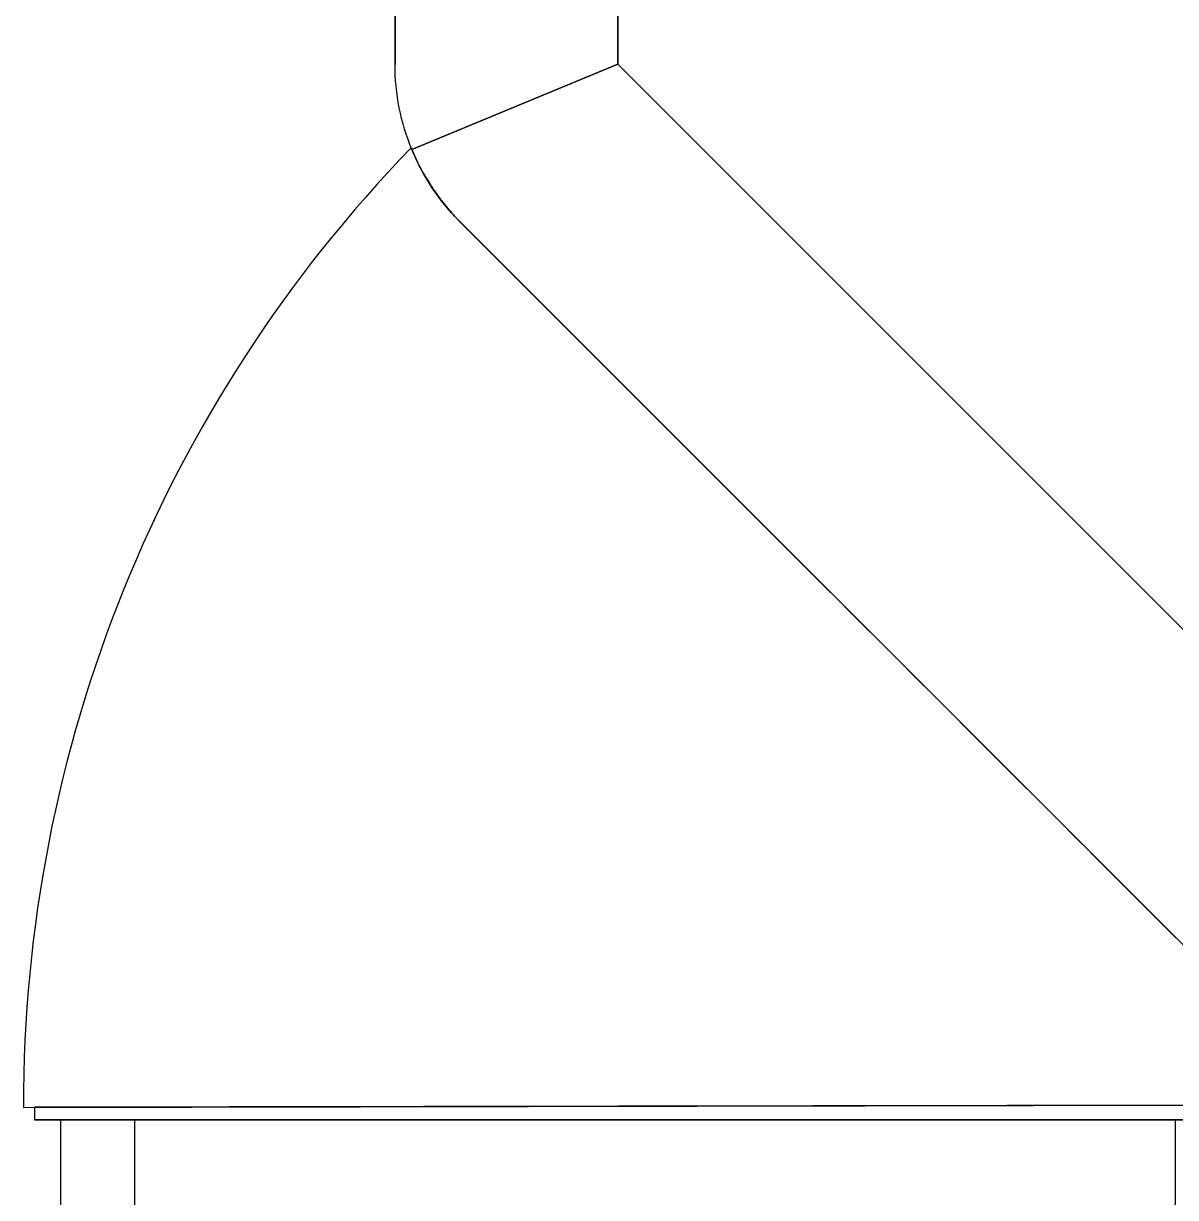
# Model space of a CAD drawing. Header units: millimetres. Extents: x 441156 to 441876, y 4514765 to 4515211.
# Drawn here: x 441348.4054 to 441348.4829, y 4515147.9281 to 4515148.0071 of the extents above; entities that cross this region are included whole.
import ezdxf

# ---------------------------------------------------------------- set-up
doc = ezdxf.new("R2010")
doc.units = ezdxf.units.MM
doc.layers.add('Instalaciones_ventilación_extracción', color=86, linetype='Continuous', lineweight=25)

msp = doc.modelspace()

# ---------------------------------------------------------------- linework, layer by layer
at = {"layer": 'Instalaciones_ventilación_extracción'}
for p, q in [((441348.4303926174, 4515148.004306034, -5.307373364137415e-07), (441348.4303926174, 4515148.264306034, -5.307373364137415e-07)), ((441348.4303926174, 4515148.264306034, -5.307373364137415e-07), (441348.4303926174, 4515148.004306034, -5.307373364137415e-07)), ((441348.4453926171, 4515148.264300137, -5.307373364137415e-07), (441348.4453926171, 4515148.004311931, -5.307373364137415e-07)), ((441348.4453926171, 4515148.004311931, -5.307373364137415e-07), (441348.4453926171, 4515148.264300137, -5.307373364137415e-07)), ((441348.4315323402, 4515147.998570817, -5.307373364137415e-07), (441348.4453926171, 4515148.004311931, -5.307373364137415e-07)), ((441348.4453926171, 4515148.004311931, -5.307373364137415e-07), (441348.4315323402, 4515147.998570817, -5.307373364137415e-07)), ((441348.4453926171, 4515148.004311931, -5.307373364137415e-07), (441348.5053985147, 4515147.944306034, -5.307373364137415e-07)), ((441348.5053985147, 4515147.944306034, -5.307373364137415e-07), (441348.4453926171, 4515148.004311931, -5.307373364137415e-07)), ((441348.4314852534, 4515147.998685963, -5.307373364137415e-07), (441348.4314818504, 4515147.998694385, -5.307373364137415e-07)), ((441348.4314818504, 4515147.998694385, -5.307373364137415e-07), (441348.4314868404, 4515147.998682026, -5.307373364137415e-07)), ((441348.4314954617, 4515147.99866074, -5.307373364137415e-07), (441348.4314852534, 4515147.998685963, -5.307373364137415e-07)), ((441348.4314868404, 4515147.998682026, -5.307373364137415e-07), (441348.4315018552, 4515147.998645023, -5.307373364137415e-07)), ((441348.4315125663, 4515147.998618793, -5.307373364137415e-07), (441348.4314954617, 4515147.99866074, -5.307373364137415e-07)), ((441348.4315018552, 4515147.998645023, -5.307373364137415e-07), (441348.4315270465, 4515147.998583606, -5.307373364137415e-07)), ((441348.4315366904, 4515147.998560307, -5.307373364137415e-07), (441348.4315125663, 4515147.998618793, -5.307373364137415e-07)), ((441348.4315270465, 4515147.998583606, -5.307373364137415e-07), (441348.4315626613, 4515147.99849805, -5.307373364137415e-07)), ((441348.4316172116, 4515147.998369846, -5.307373364137415e-07), (441348.431532342, 4515147.998570819, -5.307373364137415e-07)), ((441348.431532342, 4515147.998570819, -5.307373364137415e-07), (441348.4316172116, 4515147.998369846, -5.307373364137415e-07)), ((441348.4315679558, 4515147.998485447, -5.307373364137415e-07), (441348.4315366904, 4515147.998560307, -5.307373364137415e-07)), ((441348.4315626613, 4515147.99849805, -5.307373364137415e-07), (441348.4316088949, 4515147.998388844, -5.307373364137415e-07)), ((441348.4316064232, 4515147.998394428, -5.307373364137415e-07), (441348.4315679558, 4515147.998485447, -5.307373364137415e-07)), ((441348.4316523672, 4515147.998287723, -5.307373364137415e-07), (441348.4316064232, 4515147.998394428, -5.307373364137415e-07)), ((441348.4316088949, 4515147.998388844, -5.307373364137415e-07), (441348.4316662681, 4515147.998256671, -5.307373364137415e-07)), ((441348.4317043843, 4515147.998171558, -5.307373364137415e-07), (441348.4316172116, 4515147.998369846, -5.307373364137415e-07)), ((441348.4316172116, 4515147.998369846, -5.307373364137415e-07), (441348.4317043843, 4515147.998171558, -5.307373364137415e-07)), ((441348.4317061697, 4515147.998165806, -5.307373364137415e-07), (441348.4316523672, 4515147.998287723, -5.307373364137415e-07)), ((441348.4316662681, 4515147.998256671, -5.307373364137415e-07), (441348.4317353601, 4515147.998102268, -5.307373364137415e-07)), ((441348.4317938621, 4515147.997975772, -5.307373364137415e-07), (441348.4317043843, 4515147.998171558, -5.307373364137415e-07)), ((441348.4317043843, 4515147.998171558, -5.307373364137415e-07), (441348.4317938621, 4515147.997975772, -5.307373364137415e-07)), ((441348.4317681818, 4515147.998029132, -5.307373364137415e-07), (441348.4317061697, 4515147.998165806, -5.307373364137415e-07)), ((441348.4317353601, 4515147.998102268, -5.307373364137415e-07), (441348.431816781, 4515147.997926334, -5.307373364137415e-07)), ((441348.4318387844, 4515147.997878208, -5.307373364137415e-07), (441348.4317681818, 4515147.998029132, -5.307373364137415e-07)), ((441348.4318854763, 4515147.997782627, -5.307373364137415e-07), (441348.4317938621, 4515147.997975772, -5.307373364137415e-07)), ((441348.4317938621, 4515147.997975772, -5.307373364137415e-07), (441348.4318854763, 4515147.997782627, -5.307373364137415e-07)), ((441348.431816781, 4515147.997926334, -5.307373364137415e-07), (441348.4319111109, 4515147.997729618, -5.307373364137415e-07)), ((441348.4319183436, 4515147.997713474, -5.307373364137415e-07), (441348.4318387844, 4515147.997878208, -5.307373364137415e-07)), ((441348.4319790882, 4515147.997592258, -5.307373364137415e-07), (441348.4318854763, 4515147.997782627, -5.307373364137415e-07)), ((441348.4318854763, 4515147.997782627, -5.307373364137415e-07), (441348.4319790882, 4515147.997592258, -5.307373364137415e-07)), ((441348.4319111109, 4515147.997729618, -5.307373364137415e-07), (441348.4320187765, 4515147.997513294, -5.307373364137415e-07)), ((441348.4320072104, 4515147.997535435, -5.307373364137415e-07), (441348.4319183436, 4515147.997713474, -5.307373364137415e-07)), ((441348.432074532, 4515147.997404819, -5.307373364137415e-07), (441348.4319790882, 4515147.997592258, -5.307373364137415e-07)), ((441348.4319790882, 4515147.997592258, -5.307373364137415e-07), (441348.432074532, 4515147.997404819, -5.307373364137415e-07)), ((441348.4321057667, 4515147.997344547, -5.307373364137415e-07), (441348.4320072104, 4515147.997535435, -5.307373364137415e-07)), ((441348.4320187765, 4515147.997513294, -5.307373364137415e-07), (441348.4321399769, 4515147.997279637, -5.307373364137415e-07)), ((441348.4321716549, 4515147.997220462, -5.307373364137415e-07), (441348.432074532, 4515147.997404819, -5.307373364137415e-07)), ((441348.432074532, 4515147.997404819, -5.307373364137415e-07), (441348.4321716549, 4515147.997220462, -5.307373364137415e-07)), ((441348.4322143635, 4515147.997141285, -5.307373364137415e-07), (441348.4321057667, 4515147.997344547, -5.307373364137415e-07)), ((441348.4321399769, 4515147.997279637, -5.307373364137415e-07), (441348.4322752925, 4515147.997030002, -5.307373364137415e-07)), ((441348.4322703183, 4515147.997039326, -5.307373364137415e-07), (441348.4321716549, 4515147.997220462, -5.307373364137415e-07)), ((441348.4321716549, 4515147.997220462, -5.307373364137415e-07), (441348.4322703183, 4515147.997039326, -5.307373364137415e-07)), ((441348.4323334434, 4515147.99692635, -5.307373364137415e-07), (441348.4322143635, 4515147.997141285, -5.307373364137415e-07)), ((441348.4323703396, 4515147.99686156, -5.307373364137415e-07), (441348.4322703183, 4515147.997039326, -5.307373364137415e-07)), ((441348.4322703183, 4515147.997039326, -5.307373364137415e-07), (441348.4323703396, 4515147.99686156, -5.307373364137415e-07)), ((441348.4322752925, 4515147.997030002, -5.307373364137415e-07), (441348.4324253323, 4515147.996765781, -5.307373364137415e-07)), ((441348.4324635706, 4515147.996700489, -5.307373364137415e-07), (441348.4323334434, 4515147.99692635, -5.307373364137415e-07)), ((441348.4324715511, 4515147.99668729, -5.307373364137415e-07), (441348.4323703396, 4515147.99686156, -5.307373364137415e-07)), ((441348.4323703396, 4515147.99686156, -5.307373364137415e-07), (441348.4324715511, 4515147.99668729, -5.307373364137415e-07)), ((441348.4324253323, 4515147.996765781, -5.307373364137415e-07), (441348.4325906765, 4515147.996488315, -5.307373364137415e-07)), ((441348.4326052936, 4515147.996464405, -5.307373364137415e-07), (441348.4324635706, 4515147.996700489, -5.307373364137415e-07)), ((441348.4325737544, 4515147.996516621, -5.307373364137415e-07), (441348.4324715511, 4515147.99668729, -5.307373364137415e-07)), ((441348.4324715511, 4515147.99668729, -5.307373364137415e-07), (441348.4325737544, 4515147.996516621, -5.307373364137415e-07)), ((441348.4326767056, 4515147.996349659, -5.307373364137415e-07), (441348.4325737544, 4515147.996516621, -5.307373364137415e-07)), ((441348.4325737544, 4515147.996516621, -5.307373364137415e-07), (441348.4326767056, 4515147.996349659, -5.307373364137415e-07)), ((441348.4325906765, 4515147.996488315, -5.307373364137415e-07), (441348.432771951, 4515147.996198948, -5.307373364137415e-07)), ((441348.4327591789, 4515147.996218784, -5.307373364137415e-07), (441348.4326052936, 4515147.996464405, -5.307373364137415e-07)), ((441348.4327802361, 4515147.996186542, -5.307373364137415e-07), (441348.4326767056, 4515147.996349659, -5.307373364137415e-07)), ((441348.4326767056, 4515147.996349659, -5.307373364137415e-07), (441348.4327802361, 4515147.996186542, -5.307373364137415e-07)), ((441348.4329257748, 4515147.995964344, -5.307373364137415e-07), (441348.4327591789, 4515147.996218784, -5.307373364137415e-07)), ((441348.432771951, 4515147.996198948, -5.307373364137415e-07), (441348.43296975, 4515147.995899051, -5.307373364137415e-07)), ((441348.4328841176, 4515147.996027363, -5.307373364137415e-07), (441348.4327802361, 4515147.996186542, -5.307373364137415e-07)), ((441348.4327802361, 4515147.996186542, -5.307373364137415e-07), (441348.4328841176, 4515147.996027363, -5.307373364137415e-07)), ((441348.432988152, 4515147.995872241, -5.307373364137415e-07), (441348.4328841176, 4515147.996027363, -5.307373364137415e-07)), ((441348.4328841176, 4515147.996027363, -5.307373364137415e-07), (441348.432988152, 4515147.995872241, -5.307373364137415e-07)), ((441348.4331056448, 4515147.99570174, -5.307373364137415e-07), (441348.4329257748, 4515147.995964344, -5.307373364137415e-07)), ((441348.43296975, 4515147.995899051, -5.307373364137415e-07), (441348.4331846852, 4515147.995589954, -5.307373364137415e-07)), ((441348.4330921257, 4515147.995721271, -5.307373364137415e-07), (441348.432988152, 4515147.995872241, -5.307373364137415e-07)), ((441348.432988152, 4515147.995872241, -5.307373364137415e-07), (441348.4330921257, 4515147.995721271, -5.307373364137415e-07)), ((441348.4331964655, 4515147.995573749, -5.307373364137415e-07), (441348.4330921257, 4515147.995721271, -5.307373364137415e-07)), ((441348.4330921257, 4515147.995721271, -5.307373364137415e-07), (441348.4331964655, 4515147.995573749, -5.307373364137415e-07)), ((441348.4332993553, 4515147.995431705, -5.307373364137415e-07), (441348.4331056448, 4515147.99570174, -5.307373364137415e-07)), ((441348.4331846852, 4515147.995589954, -5.307373364137415e-07), (441348.433417352, 4515147.995273014, -5.307373364137415e-07)), ((441348.433301217, 4515147.99542934, -5.307373364137415e-07), (441348.4331964655, 4515147.995573749, -5.307373364137415e-07)), ((441348.4331964655, 4515147.995573749, -5.307373364137415e-07), (441348.433301217, 4515147.99542934, -5.307373364137415e-07)), ((441348.4335074546, 4515147.995154911, -5.307373364137415e-07), (441348.4332993553, 4515147.995431705, -5.307373364137415e-07)), ((441348.4334061063, 4515147.995288272, -5.307373364137415e-07), (441348.433301217, 4515147.99542934, -5.307373364137415e-07)), ((441348.433301217, 4515147.99542934, -5.307373364137415e-07), (441348.4334061063, 4515147.995288272, -5.307373364137415e-07)), ((441348.4335108121, 4515147.995150745, -5.307373364137415e-07), (441348.4334061063, 4515147.995288272, -5.307373364137415e-07)), ((441348.4334061063, 4515147.995288272, -5.307373364137415e-07), (441348.4335108121, 4515147.995150745, -5.307373364137415e-07)), ((441348.433417352, 4515147.995273014, -5.307373364137415e-07), (441348.4336683583, 4515147.994949589, -5.307373364137415e-07)), ((441348.4337305995, 4515147.994872196, -5.307373364137415e-07), (441348.4335074546, 4515147.995154911, -5.307373364137415e-07)), ((441348.4336150289, 4515147.995017017, -5.307373364137415e-07), (441348.4335108121, 4515147.995150745, -5.307373364137415e-07)), ((441348.4335108121, 4515147.995150745, -5.307373364137415e-07), (441348.4336150289, 4515147.995017017, -5.307373364137415e-07)), ((441348.4337184681, 4515147.994887272, -5.307373364137415e-07), (441348.4336150289, 4515147.995017017, -5.307373364137415e-07)), ((441348.4336150289, 4515147.995017017, -5.307373364137415e-07), (441348.4337184681, 4515147.994887272, -5.307373364137415e-07)), ((441348.4336683583, 4515147.994949589, -5.307373364137415e-07), (441348.4339383171, 4515147.994621037, -5.307373364137415e-07)), ((441348.4338208093, 4515147.994761753, -5.307373364137415e-07), (441348.4337184681, 4515147.994887272, -5.307373364137415e-07)), ((441348.4337184681, 4515147.994887272, -5.307373364137415e-07), (441348.4338208093, 4515147.994761753, -5.307373364137415e-07)), ((441348.4339693841, 4515147.994584415, -5.307373364137415e-07), (441348.4337305995, 4515147.994872196, -5.307373364137415e-07)), ((441348.4339218075, 4515147.994640613, -5.307373364137415e-07), (441348.4338208093, 4515147.994761753, -5.307373364137415e-07)), ((441348.4338208093, 4515147.994761753, -5.307373364137415e-07), (441348.4339218075, 4515147.994640613, -5.307373364137415e-07)), ((441348.434021432, 4515147.994523593, -5.307373364137415e-07), (441348.4339218075, 4515147.994640613, -5.307373364137415e-07)), ((441348.4339218075, 4515147.994640613, -5.307373364137415e-07), (441348.434021432, 4515147.994523593, -5.307373364137415e-07)), ((441348.4339383171, 4515147.994621037, -5.307373364137415e-07), (441348.4342278224, 4515147.994288685, -5.307373364137415e-07)), ((441348.434224465, 4515147.994292423, -5.307373364137415e-07), (441348.4339693841, 4515147.994584415, -5.307373364137415e-07)), ((441348.434119653, 4515147.994410572, -5.307373364137415e-07), (441348.434021432, 4515147.994523593, -5.307373364137415e-07)), ((441348.434021432, 4515147.994523593, -5.307373364137415e-07), (441348.434119653, 4515147.994410572, -5.307373364137415e-07)), ((441348.4342161799, 4515147.994301669, -5.307373364137415e-07), (441348.434119653, 4515147.994410572, -5.307373364137415e-07)), ((441348.434119653, 4515147.994410572, -5.307373364137415e-07), (441348.4342161799, 4515147.994301669, -5.307373364137415e-07)), ((441348.4343100666, 4515147.994197773, -5.307373364137415e-07), (441348.4342161799, 4515147.994301669, -5.307373364137415e-07)), ((441348.4342161799, 4515147.994301669, -5.307373364137415e-07), (441348.4343100666, 4515147.994197773, -5.307373364137415e-07)), ((441348.434496468, 4515147.993997104, -5.307373364137415e-07), (441348.434224465, 4515147.994292423, -5.307373364137415e-07)), ((441348.4342278224, 4515147.994288685, -5.307373364137415e-07), (441348.4345385517, 4515147.993952808, -5.307373364137415e-07)), ((441348.4344006284, 4515147.994099353, -5.307373364137415e-07), (441348.4343100666, 4515147.994197773, -5.307373364137415e-07)), ((441348.4343100666, 4515147.994197773, -5.307373364137415e-07), (441348.4344006284, 4515147.994099353, -5.307373364137415e-07)), ((441348.4344851161, 4515147.994009128, -5.307373364137415e-07), (441348.4344006284, 4515147.994099353, -5.307373364137415e-07)), ((441348.4344006284, 4515147.994099353, -5.307373364137415e-07), (441348.4344851161, 4515147.994009128, -5.307373364137415e-07)), ((441348.4345388879, 4515147.993952457, -5.307373364137415e-07), (441348.4344851161, 4515147.994009128, -5.307373364137415e-07)), ((441348.4344851161, 4515147.994009128, -5.307373364137415e-07), (441348.4345388879, 4515147.993952457, -5.307373364137415e-07)), ((441348.434786019, 4515147.993699436, -5.307373364137415e-07), (441348.434496468, 4515147.993997104, -5.307373364137415e-07)), ((441348.4345385517, 4515147.993952808, -5.307373364137415e-07), (441348.4345788966, 4515147.993910663, -5.307373364137415e-07)), ((441348.4950390459, 4515147.933452299, -5.307373364137415e-07), (441348.4345388823, 4515147.993952462, -5.307373364137415e-07)), ((441348.4345388823, 4515147.993952462, -5.307373364137415e-07), (441348.4950390459, 4515147.933452299, -5.307373364137415e-07)), ((441348.4345788966, 4515147.993910663, -5.307373364137415e-07), (441348.4346196065, 4515147.993868488, -5.307373364137415e-07)), ((441348.4346196065, 4515147.993868488, -5.307373364137415e-07), (441348.4346606685, 4515147.993826282, -5.307373364137415e-07)), ((441348.4346606685, 4515147.993826282, -5.307373364137415e-07), (441348.4347020807, 4515147.993784031, -5.307373364137415e-07)), ((441348.4347020807, 4515147.993784031, -5.307373364137415e-07), (441348.4347438748, 4515147.993741749, -5.307373364137415e-07)), ((441348.4347438748, 4515147.993741749, -5.307373364137415e-07), (441348.434786019, 4515147.993699436, -5.307373364137415e-07)), ((441348.4947860158, 4515147.933699432, -5.307373364137415e-07), (441348.4347860152, 4515147.993699432, -5.307373364137415e-07)), ((441348.4347860152, 4515147.993699432, -5.307373364137415e-07), (441348.4947860158, 4515147.933699432, -5.307373364137415e-07)), ((441348.435104684, 4515147.993380771, -5.307373364137415e-07), (441348.4347861261, 4515147.993699314, -5.307373364137415e-07)), ((441348.4347861261, 4515147.993699314, -5.307373364137415e-07), (441348.435104684, 4515147.993380771, -5.307373364137415e-07)), ((441348.4354350521, 4515147.993050388, -5.307373364137415e-07), (441348.435104684, 4515147.993380771, -5.307373364137415e-07)), ((441348.435104684, 4515147.993380771, -5.307373364137415e-07), (441348.4354350521, 4515147.993050388, -5.307373364137415e-07)), ((441348.4357767115, 4515147.992708729, -5.307373364137415e-07), (441348.4354350521, 4515147.993050388, -5.307373364137415e-07)), ((441348.4354350521, 4515147.993050388, -5.307373364137415e-07), (441348.4357767115, 4515147.992708729, -5.307373364137415e-07)), ((441348.4361290364, 4515147.992356419, -5.307373364137415e-07), (441348.4357767115, 4515147.992708729, -5.307373364137415e-07)), ((441348.4357767115, 4515147.992708729, -5.307373364137415e-07), (441348.4361290364, 4515147.992356419, -5.307373364137415e-07)), ((441348.436491143, 4515147.991994312, -5.307373364137415e-07), (441348.4361290364, 4515147.992356419, -5.307373364137415e-07)), ((441348.4361290364, 4515147.992356419, -5.307373364137415e-07), (441348.436491143, 4515147.991994312, -5.307373364137415e-07)), ((441348.4368621149, 4515147.991623325, -5.307373364137415e-07), (441348.436491143, 4515147.991994312, -5.307373364137415e-07)), ((441348.436491143, 4515147.991994312, -5.307373364137415e-07), (441348.4368621149, 4515147.991623325, -5.307373364137415e-07)), ((441348.4372410207, 4515147.991244419, -5.307373364137415e-07), (441348.4368621149, 4515147.991623325, -5.307373364137415e-07)), ((441348.4368621149, 4515147.991623325, -5.307373364137415e-07), (441348.4372410207, 4515147.991244419, -5.307373364137415e-07)), ((441348.4376269309, 4515147.990858509, -5.307373364137415e-07), (441348.4372410207, 4515147.991244419, -5.307373364137415e-07)), ((441348.4372410207, 4515147.991244419, -5.307373364137415e-07), (441348.4376269309, 4515147.990858509, -5.307373364137415e-07)), ((441348.4380188073, 4515147.990466648, -5.307373364137415e-07), (441348.4376269309, 4515147.990858509, -5.307373364137415e-07)), ((441348.4376269309, 4515147.990858509, -5.307373364137415e-07), (441348.4380188073, 4515147.990466648, -5.307373364137415e-07)), ((441348.4384153681, 4515147.990070087, -5.307373364137415e-07), (441348.4380188073, 4515147.990466648, -5.307373364137415e-07)), ((441348.4380188073, 4515147.990466648, -5.307373364137415e-07), (441348.4384153681, 4515147.990070087, -5.307373364137415e-07)), ((441348.438815347, 4515147.989670093, -5.307373364137415e-07), (441348.4384153681, 4515147.990070087, -5.307373364137415e-07)), ((441348.4384153681, 4515147.990070087, -5.307373364137415e-07), (441348.438815347, 4515147.989670093, -5.307373364137415e-07)), ((441348.4392174921, 4515147.989267948, -5.307373364137415e-07), (441348.438815347, 4515147.989670093, -5.307373364137415e-07)), ((441348.438815347, 4515147.989670093, -5.307373364137415e-07), (441348.4392174921, 4515147.989267948, -5.307373364137415e-07)), ((441348.4396217587, 4515147.988863681, -5.307373364137415e-07), (441348.4392174921, 4515147.989267948, -5.307373364137415e-07)), ((441348.4392174921, 4515147.989267948, -5.307373364137415e-07), (441348.4396217587, 4515147.988863681, -5.307373364137415e-07)), ((441348.4400384455, 4515147.988446995, -5.307373364137415e-07), (441348.4396217587, 4515147.988863681, -5.307373364137415e-07)), ((441348.4396217587, 4515147.988863681, -5.307373364137415e-07), (441348.4400384455, 4515147.988446995, -5.307373364137415e-07)), ((441348.4404695668, 4515147.988015872, -5.307373364137415e-07), (441348.4400384455, 4515147.988446995, -5.307373364137415e-07)), ((441348.4400384455, 4515147.988446995, -5.307373364137415e-07), (441348.4404695668, 4515147.988015872, -5.307373364137415e-07)), ((441348.4409144065, 4515147.987571033, -5.307373364137415e-07), (441348.4404695668, 4515147.988015872, -5.307373364137415e-07)), ((441348.4404695668, 4515147.988015872, -5.307373364137415e-07), (441348.4409144065, 4515147.987571033, -5.307373364137415e-07)), ((441348.4413722773, 4515147.987113163, -5.307373364137415e-07), (441348.4409144065, 4515147.987571033, -5.307373364137415e-07)), ((441348.4409144065, 4515147.987571033, -5.307373364137415e-07), (441348.4413722773, 4515147.987113163, -5.307373364137415e-07)), ((441348.4418424611, 4515147.986642978, -5.307373364137415e-07), (441348.4413722773, 4515147.987113163, -5.307373364137415e-07)), ((441348.4413722773, 4515147.987113163, -5.307373364137415e-07), (441348.4418424611, 4515147.986642978, -5.307373364137415e-07)), ((441348.4423241355, 4515147.98616132, -5.307373364137415e-07), (441348.4418424611, 4515147.986642978, -5.307373364137415e-07)), ((441348.4418424611, 4515147.986642978, -5.307373364137415e-07), (441348.4423241355, 4515147.98616132, -5.307373364137415e-07)), ((441348.4428162929, 4515147.985669147, -5.307373364137415e-07), (441348.4423241355, 4515147.98616132, -5.307373364137415e-07)), ((441348.4423241355, 4515147.98616132, -5.307373364137415e-07), (441348.4428162929, 4515147.985669147, -5.307373364137415e-07)), ((441348.4433179862, 4515147.985167469, -5.307373364137415e-07), (441348.4428162929, 4515147.985669147, -5.307373364137415e-07)), ((441348.4428162929, 4515147.985669147, -5.307373364137415e-07), (441348.4433179862, 4515147.985167469, -5.307373364137415e-07)), ((441348.4438281945, 4515147.984657246, -5.307373364137415e-07), (441348.4433179862, 4515147.985167469, -5.307373364137415e-07)), ((441348.4433179862, 4515147.985167469, -5.307373364137415e-07), (441348.4438281945, 4515147.984657246, -5.307373364137415e-07)), ((441348.4443459707, 4515147.984139469, -5.307373364137415e-07), (441348.4438281945, 4515147.984657246, -5.307373364137415e-07)), ((441348.4438281945, 4515147.984657246, -5.307373364137415e-07), (441348.4443459707, 4515147.984139469, -5.307373364137415e-07)), ((441348.4448702476, 4515147.983615207, -5.307373364137415e-07), (441348.4443459707, 4515147.984139469, -5.307373364137415e-07)), ((441348.4443459707, 4515147.984139469, -5.307373364137415e-07), (441348.4448702476, 4515147.983615207, -5.307373364137415e-07)), ((441348.4453997734, 4515147.983085682, -5.307373364137415e-07), (441348.4448702476, 4515147.983615207, -5.307373364137415e-07)), ((441348.4448702476, 4515147.983615207, -5.307373364137415e-07), (441348.4453997734, 4515147.983085682, -5.307373364137415e-07)), ((441348.4459333271, 4515147.982552128, -5.307373364137415e-07), (441348.4453997734, 4515147.983085682, -5.307373364137415e-07)), ((441348.4453997734, 4515147.983085682, -5.307373364137415e-07), (441348.4459333271, 4515147.982552128, -5.307373364137415e-07)), ((441348.4464696739, 4515147.982015766, -5.307373364137415e-07), (441348.4459333271, 4515147.982552128, -5.307373364137415e-07)), ((441348.4459333271, 4515147.982552128, -5.307373364137415e-07), (441348.4464696739, 4515147.982015766, -5.307373364137415e-07)), ((441348.447007577, 4515147.981477863, -5.307373364137415e-07), (441348.4464696739, 4515147.982015766, -5.307373364137415e-07)), ((441348.4464696739, 4515147.982015766, -5.307373364137415e-07), (441348.447007577, 4515147.981477863, -5.307373364137415e-07)), ((441348.4475456477, 4515147.980939807, -5.307373364137415e-07), (441348.447007577, 4515147.981477863, -5.307373364137415e-07)), ((441348.447007577, 4515147.981477863, -5.307373364137415e-07), (441348.4475456477, 4515147.980939807, -5.307373364137415e-07)), ((441348.4480824369, 4515147.980403019, -5.307373364137415e-07), (441348.4475456477, 4515147.980939807, -5.307373364137415e-07)), ((441348.4475456477, 4515147.980939807, -5.307373364137415e-07), (441348.4480824369, 4515147.980403019, -5.307373364137415e-07)), ((441348.4486164945, 4515147.979868946, -5.307373364137415e-07), (441348.4480824369, 4515147.980403019, -5.307373364137415e-07)), ((441348.4480824369, 4515147.980403019, -5.307373364137415e-07), (441348.4486164945, 4515147.979868946, -5.307373364137415e-07)), ((441348.4491464012, 4515147.979339039, -5.307373364137415e-07), (441348.4486164945, 4515147.979868946, -5.307373364137415e-07)), ((441348.4486164945, 4515147.979868946, -5.307373364137415e-07), (441348.4491464012, 4515147.979339039, -5.307373364137415e-07)), ((441348.449678368, 4515147.978807087, -5.307373364137415e-07), (441348.4491464012, 4515147.979339039, -5.307373364137415e-07)), ((441348.4491464012, 4515147.979339039, -5.307373364137415e-07), (441348.449678368, 4515147.978807087, -5.307373364137415e-07)), ((441348.450223351, 4515147.978262104, -5.307373364137415e-07), (441348.449678368, 4515147.978807087, -5.307373364137415e-07)), ((441348.449678368, 4515147.978807087, -5.307373364137415e-07), (441348.450223351, 4515147.978262104, -5.307373364137415e-07)), ((441348.450780389, 4515147.977705066, -5.307373364137415e-07), (441348.450223351, 4515147.978262104, -5.307373364137415e-07)), ((441348.450223351, 4515147.978262104, -5.307373364137415e-07), (441348.450780389, 4515147.977705066, -5.307373364137415e-07)), ((441348.4513483514, 4515147.977137104, -5.307373364137415e-07), (441348.450780389, 4515147.977705066, -5.307373364137415e-07)), ((441348.450780389, 4515147.977705066, -5.307373364137415e-07), (441348.4513483514, 4515147.977137104, -5.307373364137415e-07)), ((441348.4519260945, 4515147.976559345, -5.307373364137415e-07), (441348.4513483514, 4515147.977137104, -5.307373364137415e-07)), ((441348.4513483514, 4515147.977137104, -5.307373364137415e-07), (441348.4519260945, 4515147.976559345, -5.307373364137415e-07)), ((441348.4525124897, 4515147.97597295, -5.307373364137415e-07), (441348.4519260945, 4515147.976559345, -5.307373364137415e-07)), ((441348.4519260945, 4515147.976559345, -5.307373364137415e-07), (441348.4525124897, 4515147.97597295, -5.307373364137415e-07)), ((441348.4531062861, 4515147.975379154, -5.307373364137415e-07), (441348.4525124897, 4515147.97597295, -5.307373364137415e-07)), ((441348.4525124897, 4515147.97597295, -5.307373364137415e-07), (441348.4531062861, 4515147.975379154, -5.307373364137415e-07)), ((441348.453706231, 4515147.974779224, -5.307373364137415e-07), (441348.4531062861, 4515147.975379154, -5.307373364137415e-07)), ((441348.4531062861, 4515147.975379154, -5.307373364137415e-07), (441348.453706231, 4515147.974779224, -5.307373364137415e-07)), ((441348.454311044, 4515147.974174396, -5.307373364137415e-07), (441348.453706231, 4515147.974779224, -5.307373364137415e-07)), ((441348.453706231, 4515147.974779224, -5.307373364137415e-07), (441348.454311044, 4515147.974174396, -5.307373364137415e-07)), ((441348.4549194882, 4515147.973565952, -5.307373364137415e-07), (441348.454311044, 4515147.974174396, -5.307373364137415e-07)), ((441348.454311044, 4515147.974174396, -5.307373364137415e-07), (441348.4549194882, 4515147.973565952, -5.307373364137415e-07)), ((441348.4555303278, 4515147.972955112, -5.307373364137415e-07), (441348.4549194882, 4515147.973565952, -5.307373364137415e-07)), ((441348.4549194882, 4515147.973565952, -5.307373364137415e-07), (441348.4555303278, 4515147.972955112, -5.307373364137415e-07)), ((441348.4561422812, 4515147.972343158, -5.307373364137415e-07), (441348.4555303278, 4515147.972955112, -5.307373364137415e-07)), ((441348.4555303278, 4515147.972955112, -5.307373364137415e-07), (441348.4561422812, 4515147.972343158, -5.307373364137415e-07)), ((441348.4567539907, 4515147.971731449, -5.307373364137415e-07), (441348.4561422812, 4515147.972343158, -5.307373364137415e-07)), ((441348.4561422812, 4515147.972343158, -5.307373364137415e-07), (441348.4567539907, 4515147.971731449, -5.307373364137415e-07)), ((441348.4573641141, 4515147.971121326, -5.307373364137415e-07), (441348.4567539907, 4515147.971731449, -5.307373364137415e-07)), ((441348.4567539907, 4515147.971731449, -5.307373364137415e-07), (441348.4573641141, 4515147.971121326, -5.307373364137415e-07)), ((441348.4579713066, 4515147.970514148, -5.307373364137415e-07), (441348.4573641141, 4515147.971121326, -5.307373364137415e-07)), ((441348.4573641141, 4515147.971121326, -5.307373364137415e-07), (441348.4579713066, 4515147.970514148, -5.307373364137415e-07)), ((441348.4585741815, 4515147.969911259, -5.307373364137415e-07), (441348.4579713066, 4515147.970514148, -5.307373364137415e-07)), ((441348.4579713066, 4515147.970514148, -5.307373364137415e-07), (441348.4585741815, 4515147.969911259, -5.307373364137415e-07)), ((441348.45917138, 4515147.969314075, -5.307373364137415e-07), (441348.4585741815, 4515147.969911259, -5.307373364137415e-07)), ((441348.4585741815, 4515147.969911259, -5.307373364137415e-07), (441348.45917138, 4515147.969314075, -5.307373364137415e-07)), ((441348.4597614986, 4515147.968723956, -5.307373364137415e-07), (441348.45917138, 4515147.969314075, -5.307373364137415e-07)), ((441348.45917138, 4515147.969314075, -5.307373364137415e-07), (441348.4597614986, 4515147.968723956, -5.307373364137415e-07)), ((441348.4603431328, 4515147.968142307, -5.307373364137415e-07), (441348.4597614986, 4515147.968723956, -5.307373364137415e-07)), ((441348.4597614986, 4515147.968723956, -5.307373364137415e-07), (441348.4603431328, 4515147.968142307, -5.307373364137415e-07)), ((441348.4609160694, 4515147.967569386, -5.307373364137415e-07), (441348.4603431328, 4515147.968142307, -5.307373364137415e-07)), ((441348.4603431328, 4515147.968142307, -5.307373364137415e-07), (441348.4609160694, 4515147.967569386, -5.307373364137415e-07)), ((441348.4614944235, 4515147.966991016, -5.307373364137415e-07), (441348.4609160694, 4515147.967569386, -5.307373364137415e-07)), ((441348.4609160694, 4515147.967569386, -5.307373364137415e-07), (441348.4614944235, 4515147.966991016, -5.307373364137415e-07)), ((441348.4620817341, 4515147.966403721, -5.307373364137415e-07), (441348.4614944235, 4515147.966991016, -5.307373364137415e-07)), ((441348.4614944235, 4515147.966991016, -5.307373364137415e-07), (441348.4620817341, 4515147.966403721, -5.307373364137415e-07)), ((441348.4626765829, 4515147.965808872, -5.307373364137415e-07), (441348.4620817341, 4515147.966403721, -5.307373364137415e-07)), ((441348.4620817341, 4515147.966403721, -5.307373364137415e-07), (441348.4626765829, 4515147.965808872, -5.307373364137415e-07)), ((441348.4632775961, 4515147.965207843, -5.307373364137415e-07), (441348.4626765829, 4515147.965808872, -5.307373364137415e-07)), ((441348.4626765829, 4515147.965808872, -5.307373364137415e-07), (441348.4632775961, 4515147.965207843, -5.307373364137415e-07)), ((441348.463883401, 4515147.964602039, -5.307373364137415e-07), (441348.4632775961, 4515147.965207843, -5.307373364137415e-07)), ((441348.4632775961, 4515147.965207843, -5.307373364137415e-07), (441348.463883401, 4515147.964602039, -5.307373364137415e-07)), ((441348.4644926228, 4515147.963992816, -5.307373364137415e-07), (441348.463883401, 4515147.964602039, -5.307373364137415e-07)), ((441348.463883401, 4515147.964602039, -5.307373364137415e-07), (441348.4644926228, 4515147.963992816, -5.307373364137415e-07)), ((441348.4651039206, 4515147.963381534, -5.307373364137415e-07), (441348.4644926228, 4515147.963992816, -5.307373364137415e-07)), ((441348.4644926228, 4515147.963992816, -5.307373364137415e-07), (441348.4651039206, 4515147.963381534, -5.307373364137415e-07)), ((441348.4657159355, 4515147.96276952, -5.307373364137415e-07), (441348.4651039206, 4515147.963381534, -5.307373364137415e-07)), ((441348.4651039206, 4515147.963381534, -5.307373364137415e-07), (441348.4657159355, 4515147.96276952, -5.307373364137415e-07)), ((441348.4663273404, 4515147.962158116, -5.307373364137415e-07), (441348.4657159355, 4515147.96276952, -5.307373364137415e-07)), ((441348.4657159355, 4515147.96276952, -5.307373364137415e-07), (441348.4663273404, 4515147.962158116, -5.307373364137415e-07)), ((441348.4669367914, 4515147.961548649, -5.307373364137415e-07), (441348.4663273404, 4515147.962158116, -5.307373364137415e-07)), ((441348.4663273404, 4515147.962158116, -5.307373364137415e-07), (441348.4669367914, 4515147.961548649, -5.307373364137415e-07)), ((441348.4675430991, 4515147.960942341, -5.307373364137415e-07), (441348.4669367914, 4515147.961548649, -5.307373364137415e-07)), ((441348.4669367914, 4515147.961548649, -5.307373364137415e-07), (441348.4675430991, 4515147.960942341, -5.307373364137415e-07)), ((441348.4681449971, 4515147.960340442, -5.307373364137415e-07), (441348.4675430991, 4515147.960942341, -5.307373364137415e-07)), ((441348.4675430991, 4515147.960942341, -5.307373364137415e-07), (441348.4681449971, 4515147.960340442, -5.307373364137415e-07)), ((441348.4687412652, 4515147.95974419, -5.307373364137415e-07), (441348.4681449971, 4515147.960340442, -5.307373364137415e-07)), ((441348.4681449971, 4515147.960340442, -5.307373364137415e-07), (441348.4687412345, 4515147.959744205, -5.307373364137415e-07)), ((441348.4687412345, 4515147.959744205, -5.307373364137415e-07), (441348.4693305595, 4515147.959154881, -5.307373364137415e-07)), ((441348.4693305595, 4515147.959154881, -5.307373364137415e-07), (441348.4687412652, 4515147.95974419, -5.307373364137415e-07)), ((441348.4699117207, 4515147.958573734, -5.307373364137415e-07), (441348.4693305595, 4515147.959154881, -5.307373364137415e-07)), ((441348.4693305595, 4515147.959154881, -5.307373364137415e-07), (441348.4699117207, 4515147.958573734, -5.307373364137415e-07)), ((441348.4704835443, 4515147.958001911, -5.307373364137415e-07), (441348.4699117207, 4515147.958573734, -5.307373364137415e-07)), ((441348.4699117207, 4515147.958573734, -5.307373364137415e-07), (441348.4704835443, 4515147.958001911, -5.307373364137415e-07)), ((441348.4710448841, 4515147.957440555, -5.307373364137415e-07), (441348.4704835443, 4515147.958001911, -5.307373364137415e-07)), ((441348.4704835443, 4515147.958001911, -5.307373364137415e-07), (441348.4710448841, 4515147.957440555, -5.307373364137415e-07)), ((441348.4715946438, 4515147.956890796, -5.307373364137415e-07), (441348.4710448841, 4515147.957440555, -5.307373364137415e-07)), ((441348.4710448841, 4515147.957440555, -5.307373364137415e-07), (441348.4715946438, 4515147.956890796, -5.307373364137415e-07)), ((441348.4721316761, 4515147.956353763, -5.307373364137415e-07), (441348.4715946438, 4515147.956890796, -5.307373364137415e-07)), ((441348.4715946438, 4515147.956890796, -5.307373364137415e-07), (441348.4721316761, 4515147.956353763, -5.307373364137415e-07)), ((441348.4726603628, 4515147.955825076, -5.307373364137415e-07), (441348.4721316761, 4515147.956353763, -5.307373364137415e-07)), ((441348.4721316761, 4515147.956353763, -5.307373364137415e-07), (441348.4726603628, 4515147.955825076, -5.307373364137415e-07)), ((441348.4731930933, 4515147.955292347, -5.307373364137415e-07), (441348.4726603628, 4515147.955825076, -5.307373364137415e-07)), ((441348.4726603628, 4515147.955825076, -5.307373364137415e-07), (441348.4731930933, 4515147.955292347, -5.307373364137415e-07)), ((441348.4737291039, 4515147.954756336, -5.307373364137415e-07), (441348.4731930933, 4515147.955292347, -5.307373364137415e-07)), ((441348.4731930933, 4515147.955292347, -5.307373364137415e-07), (441348.4737291039, 4515147.954756336, -5.307373364137415e-07)), ((441348.4742669762, 4515147.954218479, -5.307373364137415e-07), (441348.4737291039, 4515147.954756336, -5.307373364137415e-07)), ((441348.4737291039, 4515147.954756336, -5.307373364137415e-07), (441348.4742669762, 4515147.954218479, -5.307373364137415e-07)), ((441348.474805276, 4515147.953680164, -5.307373364137415e-07), (441348.4742669762, 4515147.954218479, -5.307373364137415e-07)), ((441348.4742669762, 4515147.954218479, -5.307373364137415e-07), (441348.474805276, 4515147.953680164, -5.307373364137415e-07)), ((441348.4753426137, 4515147.953142826, -5.307373364137415e-07), (441348.474805276, 4515147.953680164, -5.307373364137415e-07)), ((441348.474805276, 4515147.953680164, -5.307373364137415e-07), (441348.4753426137, 4515147.953142826, -5.307373364137415e-07)), ((441348.4758777246, 4515147.95260773, -5.307373364137415e-07), (441348.4753426137, 4515147.953142826, -5.307373364137415e-07)), ((441348.4753426137, 4515147.953142826, -5.307373364137415e-07), (441348.4758777246, 4515147.95260773, -5.307373364137415e-07)), ((441348.4764093711, 4515147.952076084, -5.307373364137415e-07), (441348.4758777246, 4515147.95260773, -5.307373364137415e-07)), ((441348.4758777246, 4515147.95260773, -5.307373364137415e-07), (441348.4764093711, 4515147.952076084, -5.307373364137415e-07)), ((441348.4769363637, 4515147.951549091, -5.307373364137415e-07), (441348.4764093711, 4515147.952076084, -5.307373364137415e-07)), ((441348.4764093711, 4515147.952076084, -5.307373364137415e-07), (441348.4769363637, 4515147.951549091, -5.307373364137415e-07)), ((441348.4774574666, 4515147.951027973, -5.307373364137415e-07), (441348.4769363637, 4515147.951549091, -5.307373364137415e-07)), ((441348.4769363637, 4515147.951549091, -5.307373364137415e-07), (441348.4774574666, 4515147.951027973, -5.307373364137415e-07)), ((441348.477971566, 4515147.950513889, -5.307373364137415e-07), (441348.4774574666, 4515147.951027973, -5.307373364137415e-07)), ((441348.4774574666, 4515147.951027973, -5.307373364137415e-07), (441348.477971566, 4515147.950513889, -5.307373364137415e-07)), ((441348.4784776699, 4515147.950007785, -5.307373364137415e-07), (441348.477971566, 4515147.950513889, -5.307373364137415e-07)), ((441348.477971566, 4515147.950513889, -5.307373364137415e-07), (441348.4784776699, 4515147.950007785, -5.307373364137415e-07)), ((441348.4789748164, 4515147.949510639, -5.307373364137415e-07), (441348.4784776699, 4515147.950007785, -5.307373364137415e-07)), ((441348.4784776699, 4515147.950007785, -5.307373364137415e-07), (441348.4789748164, 4515147.949510639, -5.307373364137415e-07)), ((441348.4794620444, 4515147.949023411, -5.307373364137415e-07), (441348.4789748164, 4515147.949510639, -5.307373364137415e-07)), ((441348.4789748164, 4515147.949510639, -5.307373364137415e-07), (441348.4794620444, 4515147.949023411, -5.307373364137415e-07)), ((441348.4799383786, 4515147.948547062, -5.307373364137415e-07), (441348.4794620444, 4515147.949023411, -5.307373364137415e-07)), ((441348.4794620444, 4515147.949023411, -5.307373364137415e-07), (441348.4799383786, 4515147.948547062, -5.307373364137415e-07)), ((441348.4804029167, 4515147.948082523, -5.307373364137415e-07), (441348.4799383786, 4515147.948547062, -5.307373364137415e-07)), ((441348.4799383786, 4515147.948547062, -5.307373364137415e-07), (441348.4804029167, 4515147.948082523, -5.307373364137415e-07)), ((441348.4808549276, 4515147.947630527, -5.307373364137415e-07), (441348.4804029167, 4515147.948082523, -5.307373364137415e-07)), ((441348.4804029167, 4515147.948082523, -5.307373364137415e-07), (441348.4808549276, 4515147.947630527, -5.307373364137415e-07)), ((441348.4812936942, 4515147.947191761, -5.307373364137415e-07), (441348.4808549276, 4515147.947630527, -5.307373364137415e-07)), ((441348.4808549276, 4515147.947630527, -5.307373364137415e-07), (441348.4812936942, 4515147.947191761, -5.307373364137415e-07)), ((441348.4817185449, 4515147.946766895, -5.307373364137415e-07), (441348.4812936942, 4515147.947191761, -5.307373364137415e-07)), ((441348.4812936942, 4515147.947191761, -5.307373364137415e-07), (441348.4817185449, 4515147.946766895, -5.307373364137415e-07)), ((441348.482128854, 4515147.946356586, -5.307373364137415e-07), (441348.4817185449, 4515147.946766895, -5.307373364137415e-07)), ((441348.4817185449, 4515147.946766895, -5.307373364137415e-07), (441348.482128854, 4515147.946356586, -5.307373364137415e-07)), ((441348.4825326466, 4515147.945952808, -5.307373364137415e-07), (441348.482128854, 4515147.946356586, -5.307373364137415e-07)), ((441348.482128854, 4515147.946356586, -5.307373364137415e-07), (441348.4825326466, 4515147.945952808, -5.307373364137415e-07)), ((441348.4829350673, 4515147.945550373, -5.307373364137415e-07), (441348.4825326466, 4515147.945952808, -5.307373364137415e-07)), ((441348.4825326466, 4515147.945952808, -5.307373364137415e-07), (441348.4829350673, 4515147.945550373, -5.307373364137415e-07)), ((441348.4053927577, 4515147.934144591, -5.307373364137415e-07), (441348.4903926282, 4515147.934292944, -5.307373364137415e-07)), ((441348.4053927577, 4515147.934144591, -5.307373364137415e-07), (441348.4903926282, 4515147.934292944, -5.307373364137415e-07)), ((441348.4896426174, 4515147.934291635, -5.307373364137415e-07), (441348.4061426167, 4515147.934145899, -5.307373364137415e-07)), ((441348.4061426167, 4515147.934145899, -5.307373364137415e-07), (441348.4896426174, 4515147.934291635, -5.307373364137415e-07)), ((441348.4061426167, 4515147.934145899, -5.307373364137415e-07), (441348.4061426167, 4515147.933306034, -5.307373364137415e-07)), ((441348.4061426167, 4515147.933306034, -5.307373364137415e-07), (441348.4896426174, 4515147.933306034, -5.307373364137415e-07)), ((441348.4896426174, 4515147.933306034, -5.307373364137415e-07), (441348.4061426167, 4515147.933306034, -5.307373364137415e-07)), ((441348.4078926175, 4515147.933306034, -5.307373364137415e-07), (441348.4078926175, 4515147.884306034, -5.307373364137415e-07)), ((441348.4078926175, 4515147.933306034, -5.307373364137415e-07), (441348.4878926175, 4515147.933306034, -5.307373364137415e-07)), ((441348.4878926175, 4515147.933306034, -5.307373364137415e-07), (441348.4078926175, 4515147.933306034, -5.307373364137415e-07)), ((441348.4828926167, 4515147.933306034, -5.307373364137415e-07), (441348.4128926173, 4515147.933306034, -5.307373364137415e-07)), ((441348.4128926173, 4515147.884306034, -5.307373364137415e-07), (441348.4128926173, 4515147.933306034, -5.307373364137415e-07)), ((441348.4128926173, 4515147.933306034, -5.307373364137415e-07), (441348.4828926167, 4515147.933306034, -5.307373364137415e-07)), ((441348.4828926167, 4515147.933306034, -5.307373364137415e-07), (441348.4828926167, 4515147.884306034, -5.307373364137415e-07))]:
    msp.add_line(p, q, dxfattribs=at)
for centre, radius, start, end in [((441348.4978926173, 4515147.934306034, -5.307373364137415e-07), 0.09250000000044167, 135.8858219321701, 180.1000185662384), ((441348.4453926171, 4515148.004306034, -5.307373364137415e-07), 0.01500000000007162, 223.6489363033986, 225.0000280346283), ((441348.4453926171, 4515148.004306034, -5.307373364137415e-07), 0.01500000000007162, 223.6489363033986, 225.0000280346283)]:
    msp.add_arc(centre, radius, start, end, dxfattribs=at)
at = {"layer": 'Instalaciones_ventilación_extracción', "extrusion": (0, 0, -1)}
for major_axis, ratio, start_param, end_param in [((-0.01500000000007162, -1.012182119237452e-17), 0.9999999999999978, -0.3923358589551351, 0), ((0.01500000000007162, 1.192182119238311e-17), 0.9999999999999998, 2.749256794634654, 3.141592653589792)]:
    msp.add_ellipse((441348.4453926171, 4515148.004306034, -5.307373364137415e-07), major_axis=major_axis, ratio=ratio, start_param=start_param, end_param=end_param, dxfattribs=at)

doc.saveas('drawing.dxf')
